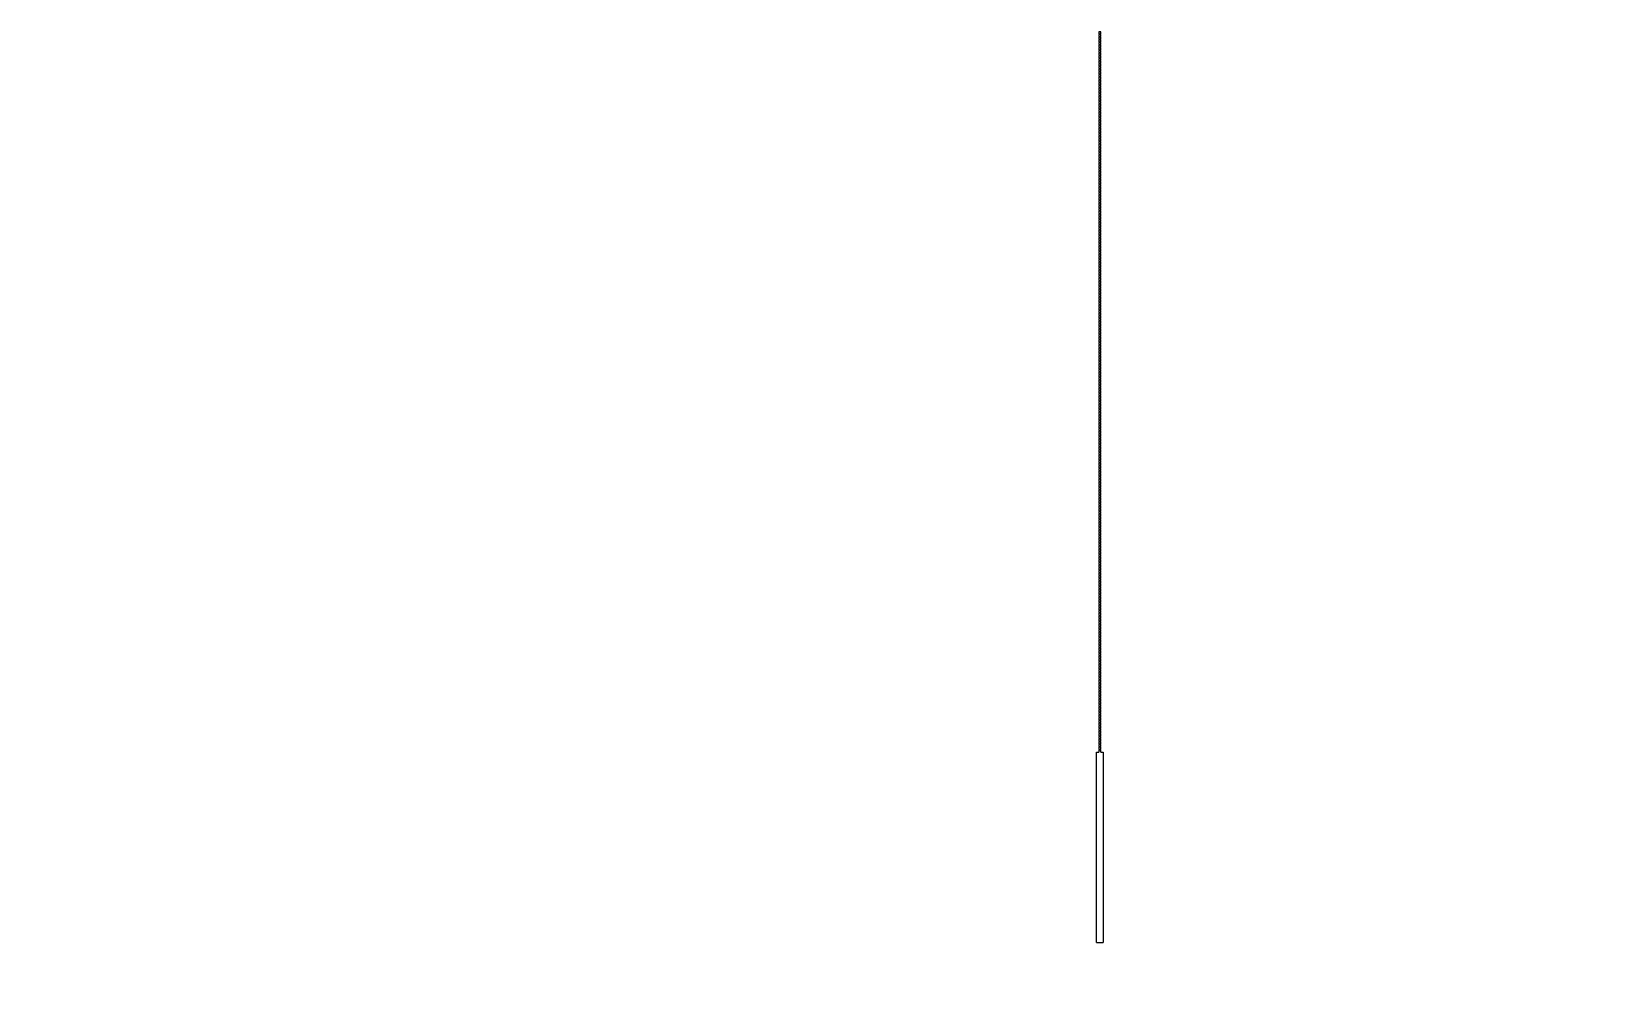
# Model space of a CAD drawing. Header units: inches. Extents: x 0 to 114300, y 0 to 114300.
# Drawn here: x 78996 to 81356, y 38244 to 39666 of the extents above; entities that cross this region are included whole.
import ezdxf

# ---------------------------------------------------------------- set-up
doc = ezdxf.new("R2010")
doc.units = ezdxf.units.IN
doc.header["$MEASUREMENT"] = 0

msp = doc.modelspace()

# ---------------------------------------------------------------- hatches: boundary and pattern name
h = msp.add_hatch()
h.set_pattern_fill('ANSI31', color=256, scale=100)
h.set_pattern_definition([(45, (-3636.992, -6350), (-8.8388348, 8.8388348), [])])
h.paths.add_polyline_path([(114300, 0), (0, 0), (0, 114300), (114300, 114300)])
edge = h.paths.add_edge_path(flags=16)
edge.add_arc((57150, 57150), 50800, 288.35844, 529.79531, ccw=False)
edge.add_line((73150, 8935.5), (41150, 8935.5))
edge.add_arc((57150, 57150), 50800, 190.20469, 251.64156, ccw=False)
edge.add_arc((57150, 57150), 50800, 169.79531, 190.20469, ccw=False)

# ---------------------------------------------------------------- linework, layer by layer
for p, q in [((80591.9, 38593.5), (80588.9, 38593.5)), ((80588.9, 38593.5), (80588.9, 38590.5)), ((80591.9, 38590.5), (80591.9, 38593.5)), ((80585.4, 38306.1), (80595.4, 38306.1))]:
    msp.add_line(p, q)
for points in [[(80591.9, 39665.5), (80588.9, 39665.5), (80588.9, 39662.5), (80591.9, 39662.5)], [(80591.9, 39661.5), (80588.9, 39661.5), (80588.9, 39658.5), (80591.9, 39658.5)], [(80591.9, 39657.5), (80588.9, 39657.5), (80588.9, 39654.5), (80591.9, 39654.5)], [(80591.9, 39653.5), (80588.9, 39653.5), (80588.9, 39650.5), (80591.9, 39650.5)], [(80591.9, 39649.5), (80588.9, 39649.5), (80588.9, 39646.5), (80591.9, 39646.5)], [(80591.9, 39645.5), (80588.9, 39645.5), (80588.9, 39642.5), (80591.9, 39642.5)], [(80591.9, 39641.5), (80588.9, 39641.5), (80588.9, 39638.5), (80591.9, 39638.5)], [(80591.9, 39637.5), (80588.9, 39637.5), (80588.9, 39634.5), (80591.9, 39634.5)], [(80591.9, 39633.5), (80588.9, 39633.5), (80588.9, 39630.5), (80591.9, 39630.5)], [(80591.9, 39629.5), (80588.9, 39629.5), (80588.9, 39626.5), (80591.9, 39626.5)], [(80591.9, 39625.5), (80588.9, 39625.5), (80588.9, 39622.5), (80591.9, 39622.5)], [(80591.9, 39621.5), (80588.9, 39621.5), (80588.9, 39618.5), (80591.9, 39618.5)], [(80591.9, 39617.5), (80588.9, 39617.5), (80588.9, 39614.5), (80591.9, 39614.5)], [(80591.9, 39613.5), (80588.9, 39613.5), (80588.9, 39610.5), (80591.9, 39610.5)], [(80591.9, 39609.5), (80588.9, 39609.5), (80588.9, 39606.5), (80591.9, 39606.5)], [(80591.9, 39605.5), (80588.9, 39605.5), (80588.9, 39602.5), (80591.9, 39602.5)], [(80591.9, 39601.5), (80588.9, 39601.5), (80588.9, 39598.5), (80591.9, 39598.5)], [(80591.9, 39597.5), (80588.9, 39597.5), (80588.9, 39594.5), (80591.9, 39594.5)], [(80591.9, 39593.5), (80588.9, 39593.5), (80588.9, 39590.5), (80591.9, 39590.5)], [(80591.9, 39589.5), (80588.9, 39589.5), (80588.9, 39586.5), (80591.9, 39586.5)], [(80591.9, 39585.5), (80588.9, 39585.5), (80588.9, 39582.5), (80591.9, 39582.5)], [(80591.9, 39581.5), (80588.9, 39581.5), (80588.9, 39578.5), (80591.9, 39578.5)], [(80591.9, 39577.5), (80588.9, 39577.5), (80588.9, 39574.5), (80591.9, 39574.5)], [(80591.9, 39573.5), (80588.9, 39573.5), (80588.9, 39570.5), (80591.9, 39570.5)], [(80591.9, 39569.5), (80588.9, 39569.5), (80588.9, 39566.5), (80591.9, 39566.5)], [(80591.9, 39565.5), (80588.9, 39565.5), (80588.9, 39562.5), (80591.9, 39562.5)], [(80591.9, 39561.5), (80588.9, 39561.5), (80588.9, 39558.5), (80591.9, 39558.5)], [(80591.9, 39557.5), (80588.9, 39557.5), (80588.9, 39554.5), (80591.9, 39554.5)], [(80591.9, 39553.5), (80588.9, 39553.5), (80588.9, 39550.5), (80591.9, 39550.5)], [(80591.9, 39549.5), (80588.9, 39549.5), (80588.9, 39546.5), (80591.9, 39546.5)], [(80591.9, 39545.5), (80588.9, 39545.5), (80588.9, 39542.5), (80591.9, 39542.5)], [(80591.9, 39541.5), (80588.9, 39541.5), (80588.9, 39538.5), (80591.9, 39538.5)], [(80591.9, 39537.5), (80588.9, 39537.5), (80588.9, 39534.5), (80591.9, 39534.5)], [(80591.9, 39533.5), (80588.9, 39533.5), (80588.9, 39530.5), (80591.9, 39530.5)], [(80591.9, 39529.5), (80588.9, 39529.5), (80588.9, 39526.5), (80591.9, 39526.5)], [(80591.9, 39525.5), (80588.9, 39525.5), (80588.9, 39522.5), (80591.9, 39522.5)], [(80591.9, 39521.5), (80588.9, 39521.5), (80588.9, 39518.5), (80591.9, 39518.5)], [(80591.9, 39517.5), (80588.9, 39517.5), (80588.9, 39514.5), (80591.9, 39514.5)], [(80591.9, 39513.5), (80588.9, 39513.5), (80588.9, 39510.5), (80591.9, 39510.5)], [(80591.9, 39509.5), (80588.9, 39509.5), (80588.9, 39506.5), (80591.9, 39506.5)], [(80591.9, 39505.5), (80588.9, 39505.5), (80588.9, 39502.5), (80591.9, 39502.5)], [(80591.9, 39501.5), (80588.9, 39501.5), (80588.9, 39498.5), (80591.9, 39498.5)], [(80591.9, 39497.5), (80588.9, 39497.5), (80588.9, 39494.5), (80591.9, 39494.5)], [(80591.9, 39493.5), (80588.9, 39493.5), (80588.9, 39490.5), (80591.9, 39490.5)], [(80591.9, 39489.5), (80588.9, 39489.5), (80588.9, 39486.5), (80591.9, 39486.5)], [(80591.9, 39485.5), (80588.9, 39485.5), (80588.9, 39482.5), (80591.9, 39482.5)], [(80591.9, 39481.5), (80588.9, 39481.5), (80588.9, 39478.5), (80591.9, 39478.5)], [(80591.9, 39477.5), (80588.9, 39477.5), (80588.9, 39474.5), (80591.9, 39474.5)], [(80591.9, 39473.5), (80588.9, 39473.5), (80588.9, 39470.5), (80591.9, 39470.5)], [(80591.9, 39469.5), (80588.9, 39469.5), (80588.9, 39466.5), (80591.9, 39466.5)], [(80591.9, 39465.5), (80588.9, 39465.5), (80588.9, 39462.5), (80591.9, 39462.5)], [(80591.9, 39461.5), (80588.9, 39461.5), (80588.9, 39458.5), (80591.9, 39458.5)], [(80591.9, 39457.5), (80588.9, 39457.5), (80588.9, 39454.5), (80591.9, 39454.5)], [(80591.9, 39453.5), (80588.9, 39453.5), (80588.9, 39450.5), (80591.9, 39450.5)], [(80591.9, 39449.5), (80588.9, 39449.5), (80588.9, 39446.5), (80591.9, 39446.5)], [(80591.9, 39445.5), (80588.9, 39445.5), (80588.9, 39442.5), (80591.9, 39442.5)], [(80591.9, 39441.5), (80588.9, 39441.5), (80588.9, 39438.5), (80591.9, 39438.5)], [(80591.9, 39437.5), (80588.9, 39437.5), (80588.9, 39434.5), (80591.9, 39434.5)], [(80591.9, 39433.5), (80588.9, 39433.5), (80588.9, 39430.5), (80591.9, 39430.5)], [(80591.9, 39429.5), (80588.9, 39429.5), (80588.9, 39426.5), (80591.9, 39426.5)], [(80591.9, 39425.5), (80588.9, 39425.5), (80588.9, 39422.5), (80591.9, 39422.5)], [(80591.9, 39421.5), (80588.9, 39421.5), (80588.9, 39418.5), (80591.9, 39418.5)], [(80591.9, 39417.5), (80588.9, 39417.5), (80588.9, 39414.5), (80591.9, 39414.5)], [(80591.9, 39413.5), (80588.9, 39413.5), (80588.9, 39410.5), (80591.9, 39410.5)], [(80591.9, 39409.5), (80588.9, 39409.5), (80588.9, 39406.5), (80591.9, 39406.5)], [(80591.9, 39405.5), (80588.9, 39405.5), (80588.9, 39402.5), (80591.9, 39402.5)], [(80591.9, 39401.5), (80588.9, 39401.5), (80588.9, 39398.5), (80591.9, 39398.5)], [(80591.9, 39397.5), (80588.9, 39397.5), (80588.9, 39394.5), (80591.9, 39394.5)], [(80591.9, 39393.5), (80588.9, 39393.5), (80588.9, 39390.5), (80591.9, 39390.5)], [(80591.9, 39389.5), (80588.9, 39389.5), (80588.9, 39386.5), (80591.9, 39386.5)], [(80591.9, 39385.5), (80588.9, 39385.5), (80588.9, 39382.5), (80591.9, 39382.5)], [(80591.9, 39381.5), (80588.9, 39381.5), (80588.9, 39378.5), (80591.9, 39378.5)], [(80591.9, 39377.5), (80588.9, 39377.5), (80588.9, 39374.5), (80591.9, 39374.5)], [(80591.9, 39373.5), (80588.9, 39373.5), (80588.9, 39370.5), (80591.9, 39370.5)], [(80591.9, 39369.5), (80588.9, 39369.5), (80588.9, 39366.5), (80591.9, 39366.5)], [(80591.9, 39365.5), (80588.9, 39365.5), (80588.9, 39362.5), (80591.9, 39362.5)], [(80591.9, 39361.5), (80588.9, 39361.5), (80588.9, 39358.5), (80591.9, 39358.5)], [(80591.9, 39357.5), (80588.9, 39357.5), (80588.9, 39354.5), (80591.9, 39354.5)], [(80591.9, 39353.5), (80588.9, 39353.5), (80588.9, 39350.5), (80591.9, 39350.5)], [(80591.9, 39349.5), (80588.9, 39349.5), (80588.9, 39346.5), (80591.9, 39346.5)], [(80591.9, 39345.5), (80588.9, 39345.5), (80588.9, 39342.5), (80591.9, 39342.5)], [(80591.9, 39341.5), (80588.9, 39341.5), (80588.9, 39338.5), (80591.9, 39338.5)], [(80591.9, 39337.5), (80588.9, 39337.5), (80588.9, 39334.5), (80591.9, 39334.5)], [(80591.9, 39333.5), (80588.9, 39333.5), (80588.9, 39330.5), (80591.9, 39330.5)], [(80591.9, 39329.5), (80588.9, 39329.5), (80588.9, 39326.5), (80591.9, 39326.5)], [(80591.9, 39325.5), (80588.9, 39325.5), (80588.9, 39322.5), (80591.9, 39322.5)], [(80591.9, 39321.5), (80588.9, 39321.5), (80588.9, 39318.5), (80591.9, 39318.5)], [(80591.9, 39317.5), (80588.9, 39317.5), (80588.9, 39314.5), (80591.9, 39314.5)], [(80591.9, 39313.5), (80588.9, 39313.5), (80588.9, 39310.5), (80591.9, 39310.5)], [(80591.9, 39309.5), (80588.9, 39309.5), (80588.9, 39306.5), (80591.9, 39306.5)], [(80591.9, 39305.5), (80588.9, 39305.5), (80588.9, 39302.5), (80591.9, 39302.5)], [(80591.9, 39301.5), (80588.9, 39301.5), (80588.9, 39298.5), (80591.9, 39298.5)], [(80591.9, 39297.5), (80588.9, 39297.5), (80588.9, 39294.5), (80591.9, 39294.5)], [(80591.9, 39293.5), (80588.9, 39293.5), (80588.9, 39290.5), (80591.9, 39290.5)], [(80591.9, 39289.5), (80588.9, 39289.5), (80588.9, 39286.5), (80591.9, 39286.5)], [(80591.9, 39285.5), (80588.9, 39285.5), (80588.9, 39282.5), (80591.9, 39282.5)], [(80591.9, 39281.5), (80588.9, 39281.5), (80588.9, 39278.5), (80591.9, 39278.5)], [(80591.9, 39277.5), (80588.9, 39277.5), (80588.9, 39274.5), (80591.9, 39274.5)], [(80591.9, 39273.5), (80588.9, 39273.5), (80588.9, 39270.5), (80591.9, 39270.5)], [(80591.9, 39269.5), (80588.9, 39269.5), (80588.9, 39266.5), (80591.9, 39266.5)], [(80591.9, 39265.5), (80588.9, 39265.5), (80588.9, 39262.5), (80591.9, 39262.5)], [(80591.9, 39261.5), (80588.9, 39261.5), (80588.9, 39258.5), (80591.9, 39258.5)], [(80591.9, 39257.5), (80588.9, 39257.5), (80588.9, 39254.5), (80591.9, 39254.5)], [(80591.9, 39253.5), (80588.9, 39253.5), (80588.9, 39250.5), (80591.9, 39250.5)], [(80591.9, 39249.5), (80588.9, 39249.5), (80588.9, 39246.5), (80591.9, 39246.5)], [(80591.9, 39245.5), (80588.9, 39245.5), (80588.9, 39242.5), (80591.9, 39242.5)], [(80591.9, 39241.5), (80588.9, 39241.5), (80588.9, 39238.5), (80591.9, 39238.5)], [(80591.9, 39237.5), (80588.9, 39237.5), (80588.9, 39234.5), (80591.9, 39234.5)], [(80591.9, 39233.5), (80588.9, 39233.5), (80588.9, 39230.5), (80591.9, 39230.5)], [(80591.9, 39229.5), (80588.9, 39229.5), (80588.9, 39226.5), (80591.9, 39226.5)], [(80591.9, 39225.5), (80588.9, 39225.5), (80588.9, 39222.5), (80591.9, 39222.5)], [(80591.9, 39221.5), (80588.9, 39221.5), (80588.9, 39218.5), (80591.9, 39218.5)], [(80591.9, 39217.5), (80588.9, 39217.5), (80588.9, 39214.5), (80591.9, 39214.5)], [(80591.9, 39213.5), (80588.9, 39213.5), (80588.9, 39210.5), (80591.9, 39210.5)], [(80591.9, 39209.5), (80588.9, 39209.5), (80588.9, 39206.5), (80591.9, 39206.5)], [(80591.9, 39205.5), (80588.9, 39205.5), (80588.9, 39202.5), (80591.9, 39202.5)], [(80591.9, 39201.5), (80588.9, 39201.5), (80588.9, 39198.5), (80591.9, 39198.5)], [(80591.9, 39197.5), (80588.9, 39197.5), (80588.9, 39194.5), (80591.9, 39194.5)], [(80591.9, 39193.5), (80588.9, 39193.5), (80588.9, 39190.5), (80591.9, 39190.5)], [(80591.9, 39189.5), (80588.9, 39189.5), (80588.9, 39186.5), (80591.9, 39186.5)], [(80591.9, 39185.5), (80588.9, 39185.5), (80588.9, 39182.5), (80591.9, 39182.5)], [(80591.9, 39181.5), (80588.9, 39181.5), (80588.9, 39178.5), (80591.9, 39178.5)], [(80591.9, 39177.5), (80588.9, 39177.5), (80588.9, 39174.5), (80591.9, 39174.5)], [(80591.9, 39173.5), (80588.9, 39173.5), (80588.9, 39170.5), (80591.9, 39170.5)], [(80591.9, 39169.5), (80588.9, 39169.5), (80588.9, 39166.5), (80591.9, 39166.5)], [(80591.9, 39165.5), (80588.9, 39165.5), (80588.9, 39162.5), (80591.9, 39162.5)], [(80591.9, 39161.5), (80588.9, 39161.5), (80588.9, 39158.5), (80591.9, 39158.5)], [(80591.9, 39157.5), (80588.9, 39157.5), (80588.9, 39154.5), (80591.9, 39154.5)], [(80591.9, 39153.5), (80588.9, 39153.5), (80588.9, 39150.5), (80591.9, 39150.5)], [(80591.9, 39149.5), (80588.9, 39149.5), (80588.9, 39146.5), (80591.9, 39146.5)], [(80591.9, 39145.5), (80588.9, 39145.5), (80588.9, 39142.5), (80591.9, 39142.5)], [(80591.9, 39141.5), (80588.9, 39141.5), (80588.9, 39138.5), (80591.9, 39138.5)], [(80591.9, 39137.5), (80588.9, 39137.5), (80588.9, 39134.5), (80591.9, 39134.5)], [(80591.9, 39133.5), (80588.9, 39133.5), (80588.9, 39130.5), (80591.9, 39130.5)], [(80591.9, 39129.5), (80588.9, 39129.5), (80588.9, 39126.5), (80591.9, 39126.5)], [(80591.9, 39125.5), (80588.9, 39125.5), (80588.9, 39122.5), (80591.9, 39122.5)], [(80591.9, 39121.5), (80588.9, 39121.5), (80588.9, 39118.5), (80591.9, 39118.5)], [(80591.9, 39117.5), (80588.9, 39117.5), (80588.9, 39114.5), (80591.9, 39114.5)], [(80591.9, 39113.5), (80588.9, 39113.5), (80588.9, 39110.5), (80591.9, 39110.5)], [(80591.9, 39109.5), (80588.9, 39109.5), (80588.9, 39106.5), (80591.9, 39106.5)], [(80591.9, 39105.5), (80588.9, 39105.5), (80588.9, 39102.5), (80591.9, 39102.5)], [(80591.9, 39101.5), (80588.9, 39101.5), (80588.9, 39098.5), (80591.9, 39098.5)], [(80591.9, 39097.5), (80588.9, 39097.5), (80588.9, 39094.5), (80591.9, 39094.5)], [(80591.9, 39093.5), (80588.9, 39093.5), (80588.9, 39090.5), (80591.9, 39090.5)], [(80591.9, 39089.5), (80588.9, 39089.5), (80588.9, 39086.5), (80591.9, 39086.5)], [(80591.9, 39085.5), (80588.9, 39085.5), (80588.9, 39082.5), (80591.9, 39082.5)], [(80591.9, 39081.5), (80588.9, 39081.5), (80588.9, 39078.5), (80591.9, 39078.5)], [(80591.9, 39077.5), (80588.9, 39077.5), (80588.9, 39074.5), (80591.9, 39074.5)], [(80591.9, 39073.5), (80588.9, 39073.5), (80588.9, 39070.5), (80591.9, 39070.5)], [(80591.9, 39069.5), (80588.9, 39069.5), (80588.9, 39066.5), (80591.9, 39066.5)], [(80591.9, 39065.5), (80588.9, 39065.5), (80588.9, 39062.5), (80591.9, 39062.5)], [(80591.9, 39061.5), (80588.9, 39061.5), (80588.9, 39058.5), (80591.9, 39058.5)], [(80591.9, 39057.5), (80588.9, 39057.5), (80588.9, 39054.5), (80591.9, 39054.5)], [(80591.9, 39053.5), (80588.9, 39053.5), (80588.9, 39050.5), (80591.9, 39050.5)], [(80591.9, 39049.5), (80588.9, 39049.5), (80588.9, 39046.5), (80591.9, 39046.5)], [(80591.9, 39045.5), (80588.9, 39045.5), (80588.9, 39042.5), (80591.9, 39042.5)], [(80591.9, 39041.5), (80588.9, 39041.5), (80588.9, 39038.5), (80591.9, 39038.5)], [(80591.9, 39037.5), (80588.9, 39037.5), (80588.9, 39034.5), (80591.9, 39034.5)], [(80591.9, 39033.5), (80588.9, 39033.5), (80588.9, 39030.5), (80591.9, 39030.5)], [(80591.9, 39029.5), (80588.9, 39029.5), (80588.9, 39026.5), (80591.9, 39026.5)], [(80591.9, 39025.5), (80588.9, 39025.5), (80588.9, 39022.5), (80591.9, 39022.5)], [(80591.9, 39021.5), (80588.9, 39021.5), (80588.9, 39018.5), (80591.9, 39018.5)], [(80591.9, 39017.5), (80588.9, 39017.5), (80588.9, 39014.5), (80591.9, 39014.5)], [(80591.9, 39013.5), (80588.9, 39013.5), (80588.9, 39010.5), (80591.9, 39010.5)], [(80591.9, 39009.5), (80588.9, 39009.5), (80588.9, 39006.5), (80591.9, 39006.5)], [(80591.9, 39005.5), (80588.9, 39005.5), (80588.9, 39002.5), (80591.9, 39002.5)], [(80591.9, 39001.5), (80588.9, 39001.5), (80588.9, 38998.5), (80591.9, 38998.5)], [(80591.9, 38997.5), (80588.9, 38997.5), (80588.9, 38994.5), (80591.9, 38994.5)], [(80591.9, 38993.5), (80588.9, 38993.5), (80588.9, 38990.5), (80591.9, 38990.5)], [(80591.9, 38989.5), (80588.9, 38989.5), (80588.9, 38986.5), (80591.9, 38986.5)], [(80591.9, 38985.5), (80588.9, 38985.5), (80588.9, 38982.5), (80591.9, 38982.5)], [(80591.9, 38981.5), (80588.9, 38981.5), (80588.9, 38978.5), (80591.9, 38978.5)], [(80591.9, 38977.5), (80588.9, 38977.5), (80588.9, 38974.5), (80591.9, 38974.5)], [(80591.9, 38973.5), (80588.9, 38973.5), (80588.9, 38970.5), (80591.9, 38970.5)], [(80591.9, 38969.5), (80588.9, 38969.5), (80588.9, 38966.5), (80591.9, 38966.5)], [(80591.9, 38965.5), (80588.9, 38965.5), (80588.9, 38962.5), (80591.9, 38962.5)], [(80591.9, 38961.5), (80588.9, 38961.5), (80588.9, 38958.5), (80591.9, 38958.5)], [(80591.9, 38957.5), (80588.9, 38957.5), (80588.9, 38954.5), (80591.9, 38954.5)], [(80591.9, 38953.5), (80588.9, 38953.5), (80588.9, 38950.5), (80591.9, 38950.5)], [(80591.9, 38949.5), (80588.9, 38949.5), (80588.9, 38946.5), (80591.9, 38946.5)], [(80591.9, 38945.5), (80588.9, 38945.5), (80588.9, 38942.5), (80591.9, 38942.5)], [(80591.9, 38941.5), (80588.9, 38941.5), (80588.9, 38938.5), (80591.9, 38938.5)], [(80591.9, 38937.5), (80588.9, 38937.5), (80588.9, 38934.5), (80591.9, 38934.5)], [(80591.9, 38933.5), (80588.9, 38933.5), (80588.9, 38930.5), (80591.9, 38930.5)], [(80591.9, 38929.5), (80588.9, 38929.5), (80588.9, 38926.5), (80591.9, 38926.5)], [(80591.9, 38925.5), (80588.9, 38925.5), (80588.9, 38922.5), (80591.9, 38922.5)], [(80591.9, 38921.5), (80588.9, 38921.5), (80588.9, 38918.5), (80591.9, 38918.5)], [(80591.9, 38917.5), (80588.9, 38917.5), (80588.9, 38914.5), (80591.9, 38914.5)], [(80591.9, 38913.5), (80588.9, 38913.5), (80588.9, 38910.5), (80591.9, 38910.5)], [(80591.9, 38909.5), (80588.9, 38909.5), (80588.9, 38906.5), (80591.9, 38906.5)], [(80591.9, 38905.5), (80588.9, 38905.5), (80588.9, 38902.5), (80591.9, 38902.5)], [(80591.9, 38901.5), (80588.9, 38901.5), (80588.9, 38898.5), (80591.9, 38898.5)], [(80591.9, 38897.5), (80588.9, 38897.5), (80588.9, 38894.5), (80591.9, 38894.5)], [(80591.9, 38893.5), (80588.9, 38893.5), (80588.9, 38890.5), (80591.9, 38890.5)], [(80591.9, 38889.5), (80588.9, 38889.5), (80588.9, 38886.5), (80591.9, 38886.5)], [(80591.9, 38885.5), (80588.9, 38885.5), (80588.9, 38882.5), (80591.9, 38882.5)], [(80591.9, 38881.5), (80588.9, 38881.5), (80588.9, 38878.5), (80591.9, 38878.5)], [(80591.9, 38877.5), (80588.9, 38877.5), (80588.9, 38874.5), (80591.9, 38874.5)], [(80591.9, 38873.5), (80588.9, 38873.5), (80588.9, 38870.5), (80591.9, 38870.5)], [(80591.9, 38869.5), (80588.9, 38869.5), (80588.9, 38866.5), (80591.9, 38866.5)], [(80591.9, 38865.5), (80588.9, 38865.5), (80588.9, 38862.5), (80591.9, 38862.5)], [(80591.9, 38861.5), (80588.9, 38861.5), (80588.9, 38858.5), (80591.9, 38858.5)], [(80591.9, 38857.5), (80588.9, 38857.5), (80588.9, 38854.5), (80591.9, 38854.5)], [(80591.9, 38853.5), (80588.9, 38853.5), (80588.9, 38850.5), (80591.9, 38850.5)], [(80591.9, 38849.5), (80588.9, 38849.5), (80588.9, 38846.5), (80591.9, 38846.5)], [(80591.9, 38845.5), (80588.9, 38845.5), (80588.9, 38842.5), (80591.9, 38842.5)], [(80591.9, 38841.5), (80588.9, 38841.5), (80588.9, 38838.5), (80591.9, 38838.5)], [(80591.9, 38837.5), (80588.9, 38837.5), (80588.9, 38834.5), (80591.9, 38834.5)], [(80591.9, 38833.5), (80588.9, 38833.5), (80588.9, 38830.5), (80591.9, 38830.5)], [(80591.9, 38829.5), (80588.9, 38829.5), (80588.9, 38826.5), (80591.9, 38826.5)], [(80591.9, 38825.5), (80588.9, 38825.5), (80588.9, 38822.5), (80591.9, 38822.5)], [(80591.9, 38821.5), (80588.9, 38821.5), (80588.9, 38818.5), (80591.9, 38818.5)], [(80591.9, 38817.5), (80588.9, 38817.5), (80588.9, 38814.5), (80591.9, 38814.5)], [(80591.9, 38813.5), (80588.9, 38813.5), (80588.9, 38810.5), (80591.9, 38810.5)], [(80591.9, 38809.5), (80588.9, 38809.5), (80588.9, 38806.5), (80591.9, 38806.5)], [(80591.9, 38805.5), (80588.9, 38805.5), (80588.9, 38802.5), (80591.9, 38802.5)], [(80591.9, 38801.5), (80588.9, 38801.5), (80588.9, 38798.5), (80591.9, 38798.5)], [(80591.9, 38797.5), (80588.9, 38797.5), (80588.9, 38794.5), (80591.9, 38794.5)], [(80591.9, 38793.5), (80588.9, 38793.5), (80588.9, 38790.5), (80591.9, 38790.5)], [(80591.9, 38789.5), (80588.9, 38789.5), (80588.9, 38786.5), (80591.9, 38786.5)], [(80591.9, 38785.5), (80588.9, 38785.5), (80588.9, 38782.5), (80591.9, 38782.5)], [(80591.9, 38781.5), (80588.9, 38781.5), (80588.9, 38778.5), (80591.9, 38778.5)], [(80591.9, 38777.5), (80588.9, 38777.5), (80588.9, 38774.5), (80591.9, 38774.5)], [(80591.9, 38773.5), (80588.9, 38773.5), (80588.9, 38770.5), (80591.9, 38770.5)], [(80591.9, 38769.5), (80588.9, 38769.5), (80588.9, 38766.5), (80591.9, 38766.5)], [(80591.9, 38765.5), (80588.9, 38765.5), (80588.9, 38762.5), (80591.9, 38762.5)], [(80591.9, 38761.5), (80588.9, 38761.5), (80588.9, 38758.5), (80591.9, 38758.5)], [(80591.9, 38757.5), (80588.9, 38757.5), (80588.9, 38754.5), (80591.9, 38754.5)], [(80591.9, 38753.5), (80588.9, 38753.5), (80588.9, 38750.5), (80591.9, 38750.5)], [(80591.9, 38749.5), (80588.9, 38749.5), (80588.9, 38746.5), (80591.9, 38746.5)], [(80591.9, 38745.5), (80588.9, 38745.5), (80588.9, 38742.5), (80591.9, 38742.5)], [(80591.9, 38741.5), (80588.9, 38741.5), (80588.9, 38738.5), (80591.9, 38738.5)], [(80591.9, 38737.5), (80588.9, 38737.5), (80588.9, 38734.5), (80591.9, 38734.5)], [(80591.9, 38733.5), (80588.9, 38733.5), (80588.9, 38730.5), (80591.9, 38730.5)], [(80591.9, 38729.5), (80588.9, 38729.5), (80588.9, 38726.5), (80591.9, 38726.5)], [(80591.9, 38725.5), (80588.9, 38725.5), (80588.9, 38722.5), (80591.9, 38722.5)], [(80591.9, 38721.5), (80588.9, 38721.5), (80588.9, 38718.5), (80591.9, 38718.5)], [(80591.9, 38717.5), (80588.9, 38717.5), (80588.9, 38714.5), (80591.9, 38714.5)], [(80591.9, 38713.5), (80588.9, 38713.5), (80588.9, 38710.5), (80591.9, 38710.5)], [(80591.9, 38709.5), (80588.9, 38709.5), (80588.9, 38706.5), (80591.9, 38706.5)], [(80591.9, 38705.5), (80588.9, 38705.5), (80588.9, 38702.5), (80591.9, 38702.5)], [(80591.9, 38701.5), (80588.9, 38701.5), (80588.9, 38698.5), (80591.9, 38698.5)], [(80591.9, 38697.5), (80588.9, 38697.5), (80588.9, 38694.5), (80591.9, 38694.5)], [(80591.9, 38693.5), (80588.9, 38693.5), (80588.9, 38690.5), (80591.9, 38690.5)], [(80591.9, 38689.5), (80588.9, 38689.5), (80588.9, 38686.5), (80591.9, 38686.5)], [(80591.9, 38685.5), (80588.9, 38685.5), (80588.9, 38682.5), (80591.9, 38682.5)], [(80591.9, 38681.5), (80588.9, 38681.5), (80588.9, 38678.5), (80591.9, 38678.5)], [(80591.9, 38677.5), (80588.9, 38677.5), (80588.9, 38674.5), (80591.9, 38674.5)], [(80591.9, 38673.5), (80588.9, 38673.5), (80588.9, 38670.5), (80591.9, 38670.5)], [(80591.9, 38669.5), (80588.9, 38669.5), (80588.9, 38666.5), (80591.9, 38666.5)], [(80591.9, 38665.5), (80588.9, 38665.5), (80588.9, 38662.5), (80591.9, 38662.5)], [(80591.9, 38661.5), (80588.9, 38661.5), (80588.9, 38658.5), (80591.9, 38658.5)], [(80591.9, 38657.5), (80588.9, 38657.5), (80588.9, 38654.5), (80591.9, 38654.5)], [(80591.9, 38653.5), (80588.9, 38653.5), (80588.9, 38650.5), (80591.9, 38650.5)], [(80591.9, 38649.5), (80588.9, 38649.5), (80588.9, 38646.5), (80591.9, 38646.5)], [(80591.9, 38645.5), (80588.9, 38645.5), (80588.9, 38642.5), (80591.9, 38642.5)], [(80591.9, 38641.5), (80588.9, 38641.5), (80588.9, 38638.5), (80591.9, 38638.5)], [(80591.9, 38637.5), (80588.9, 38637.5), (80588.9, 38634.5), (80591.9, 38634.5)], [(80591.9, 38633.5), (80588.9, 38633.5), (80588.9, 38630.5), (80591.9, 38630.5)], [(80591.9, 38629.5), (80588.9, 38629.5), (80588.9, 38626.5), (80591.9, 38626.5)], [(80591.9, 38625.5), (80588.9, 38625.5), (80588.9, 38622.5), (80591.9, 38622.5)], [(80591.9, 38621.5), (80588.9, 38621.5), (80588.9, 38618.5), (80591.9, 38618.5)], [(80591.9, 38617.5), (80588.9, 38617.5), (80588.9, 38614.5), (80591.9, 38614.5)], [(80591.9, 38613.5), (80588.9, 38613.5), (80588.9, 38610.5), (80591.9, 38610.5)], [(80591.9, 38609.5), (80588.9, 38609.5), (80588.9, 38606.5), (80591.9, 38606.5)], [(80591.9, 38605.5), (80588.9, 38605.5), (80588.9, 38602.5), (80591.9, 38602.5)], [(80591.9, 38601.5), (80588.9, 38601.5), (80588.9, 38598.5), (80591.9, 38598.5)], [(80591.9, 38597.5), (80588.9, 38597.5), (80588.9, 38594.5), (80591.9, 38594.5)]]:
    msp.add_lwpolyline(points, close=True)
for points in [[(80585.4, 38306.1), (80585.4, 38590.5), (80588.9, 38590.5)], [(80591.9, 38590.5), (80595.4, 38590.5), (80595.4, 38306.1)]]:
    msp.add_lwpolyline(points)

doc.saveas('drawing.dxf')
